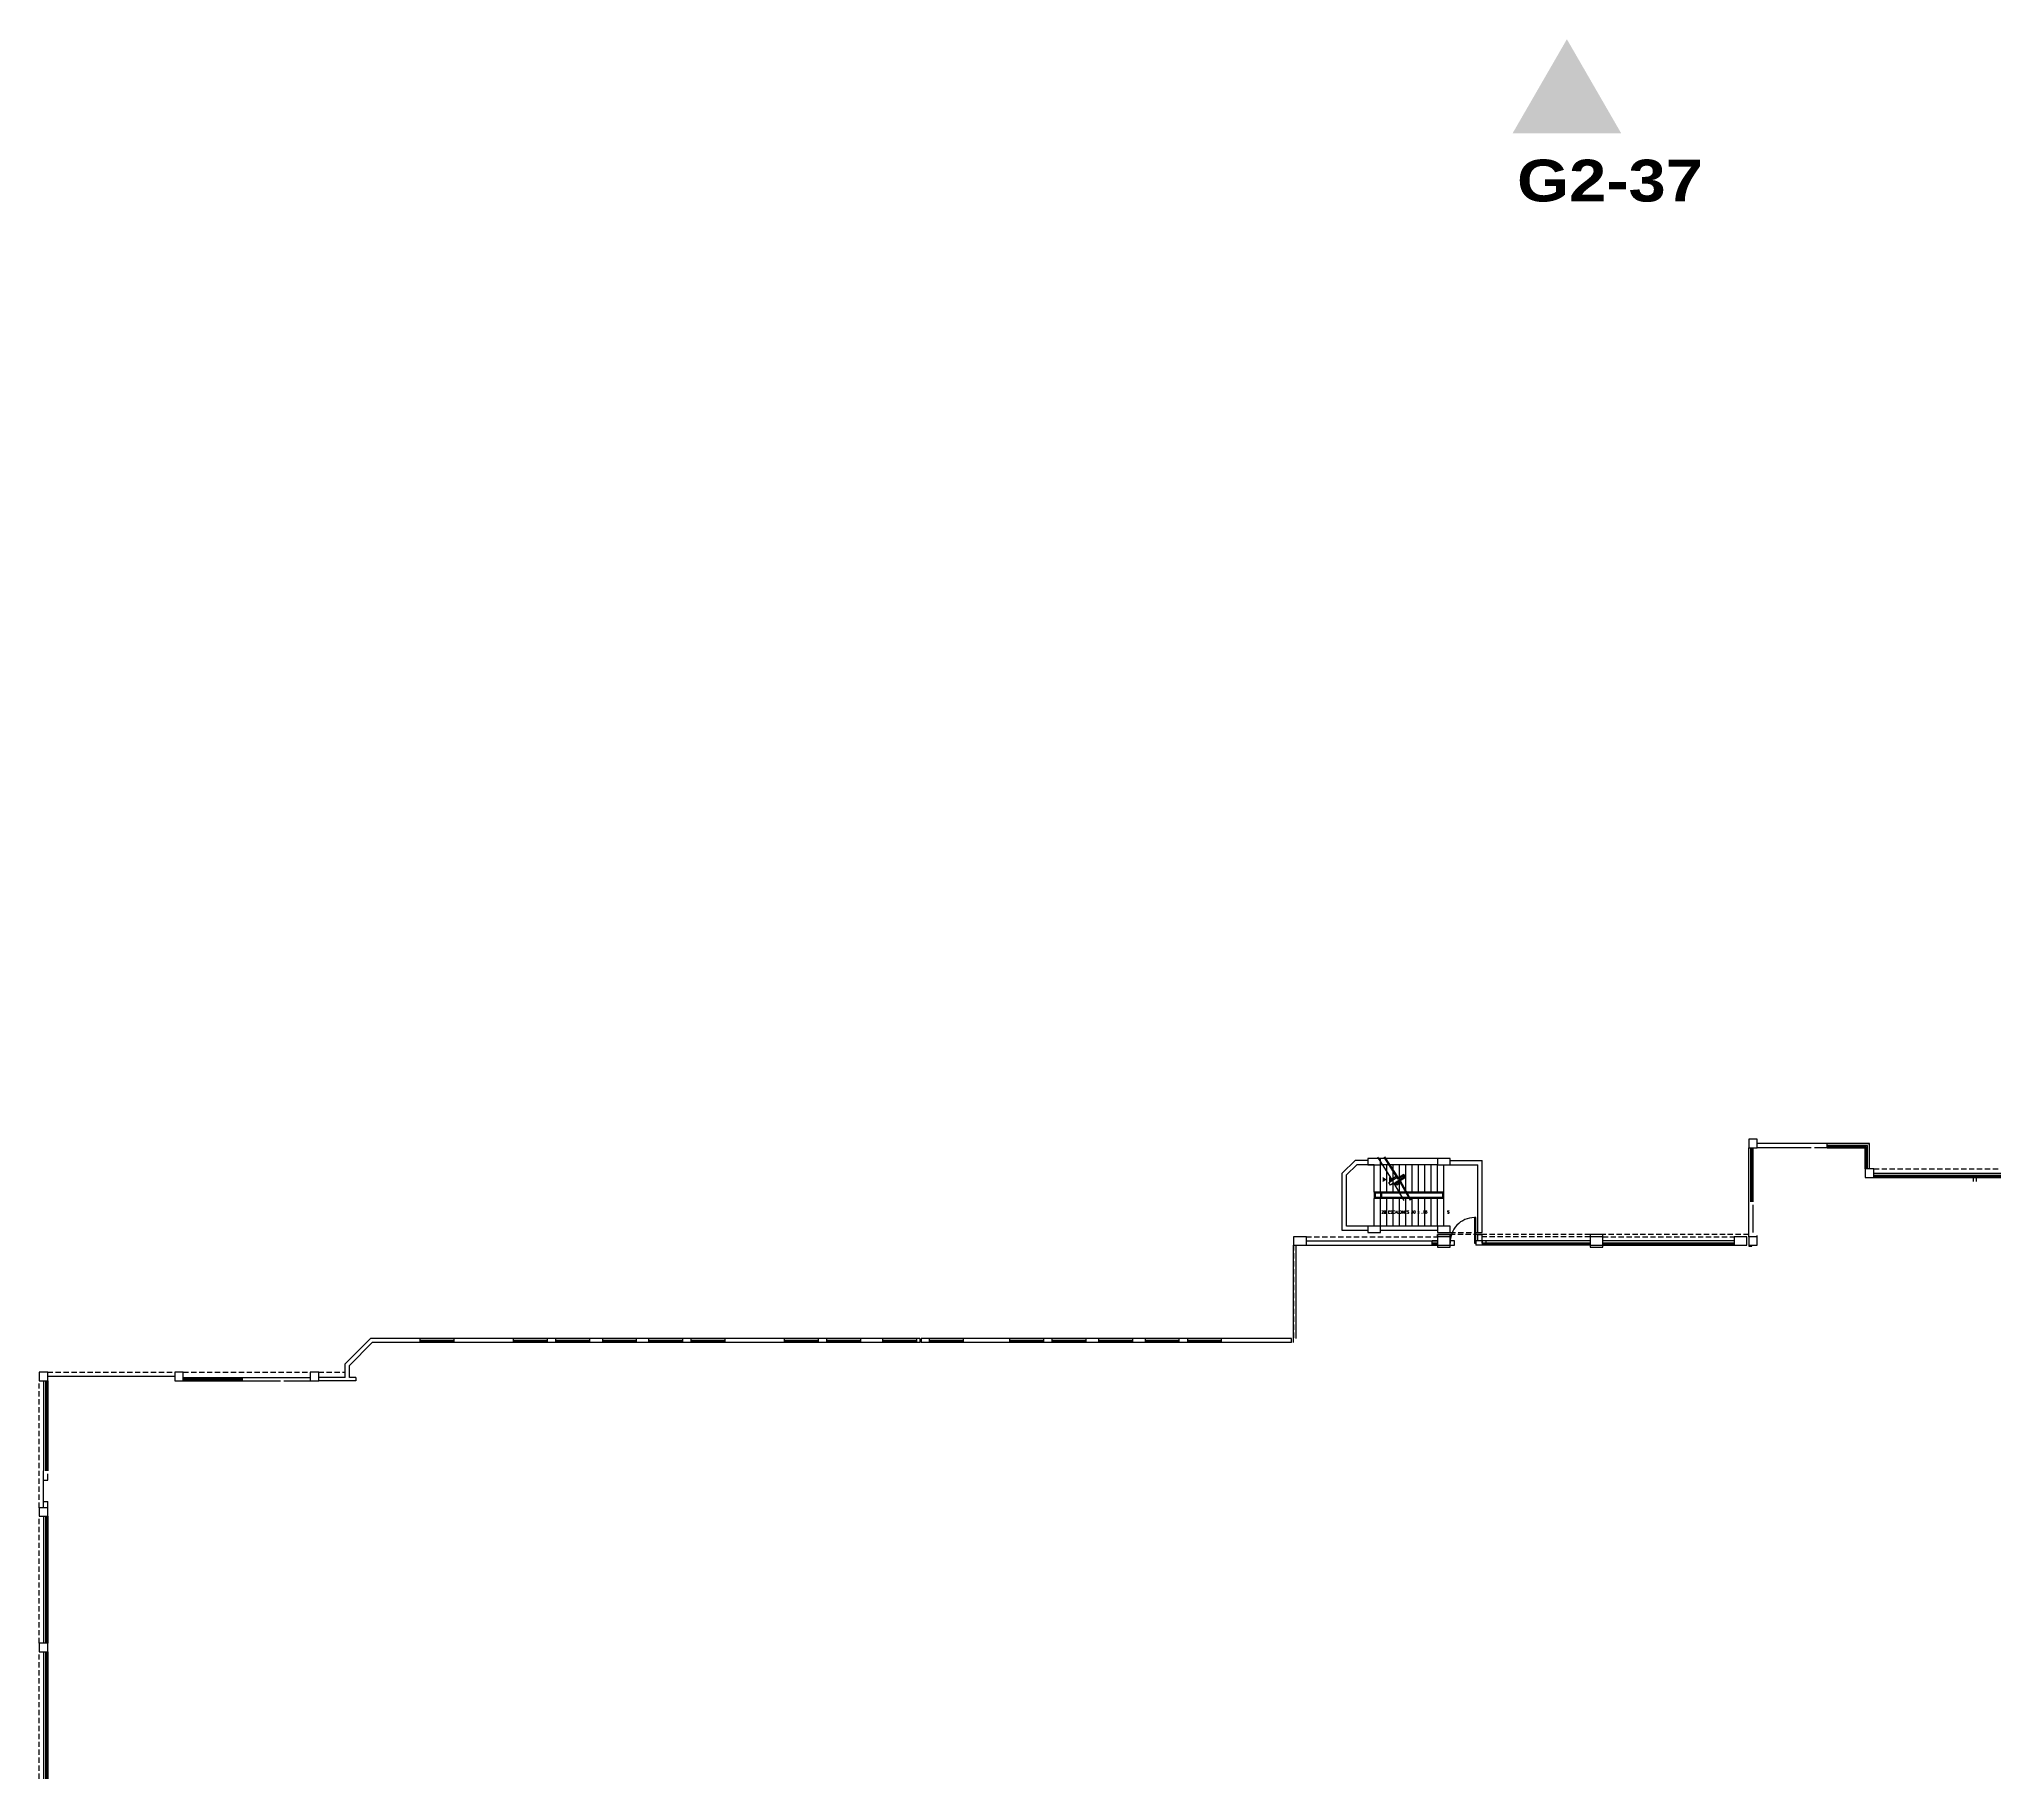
# Model space of a CAD drawing. Header units: metres. Extents: x 51 to 18146, y -212 to 18074.
# Drawn here: x 57.4 to 150, y 963 to 1045.1 of the extents above; entities that cross this region are included whole.
import ezdxf

# ---------------------------------------------------------------- set-up
doc = ezdxf.new("R2010")
doc.units = ezdxf.units.M
doc.linetypes.add('HIDDEN', pattern=[0.375, 0.25, -0.125])
doc.layers.get('0').update_dxf_attribs({"color": 250})
for name, color, linetype in [('AY', 1, 'Continuous'), ('COL', 2, 'Continuous'), ('ETIQUETADO RACK (F)', 1, 'Continuous'), ('ETIQUETAS RACK (G)', 3, 'Continuous'), ('GR', 6, 'Continuous'), ('NO', 250, 'Continuous'), ('PA', 7, 'Continuous'), ('PU', 1, 'Continuous'), ('TA', 3, 'Continuous'), ('VE', 5, 'Continuous')]:
    doc.layers.add(name, color=color, linetype=linetype)
doc.layers.get('0').freeze()
doc.styles.add('datos', font='ariblk.ttf', dxfattribs={"height": 300})
doc.styles.add('ROMANS', font='romans', dxfattribs={"height": 0.13})

# ---------------------------------------------------------------- blocks, each defined once
blk = doc.blocks.new('-COL60-')
at = {"color": 0}
blk.add_lwpolyline([(-0.3, 0.3), (-0.3, -0.3), (0.3, -0.3), (0.3, 0.3)], close=True, dxfattribs=at)
blk = doc.blocks.new('-COL40-')
at = {"color": 0}
blk.add_lwpolyline([(-0.2, 0.2), (-0.2, -0.2), (0.2, -0.2), (0.2, 0.2)], close=True, dxfattribs=at)
blk = doc.blocks.new('P-DE')
at = {"color": 0}
blk.add_lwpolyline([(-0.05, 1), (-0.05, 0), (0, 0), (0, 1), (-0.05, 1, 0.429311), (-1, 0, 3.280951)], format="xyb", dxfattribs=at)
blk = doc.blocks.new('TERRAZA')
at = {"layer": 'AY', "color": 15, "linetype": 'HIDDEN'}
for p, q in [((144.044, 991.782), (150.044, 991.782)), ((144.044, 991.782), (150.044, 991.782)), ((117.244, 988.582), (123.444, 988.582)), ((117.244, 988.582), (123.444, 988.582)), ((124.044, 988.782), (125.544, 988.782)), ((130.644, 988.682), (124.044, 988.682)), ((130.644, 988.582), (125.544, 988.582)), ((138.144, 988.682), (131.244, 988.682)), ((131.244, 988.582), (137.444, 988.582)), ((138.144, 988.682), (135.909, 988.682)), ((116.644, 988.182), (116.644, 983.782)), ((57.794, 982.182), (63.794, 982.182)), ((64.194, 982.182), (70.194, 982.182)), ((70.594, 982.182), (71.844, 982.182)), ((57.394, 975.782), (57.394, 981.782)), ((57.394, 969.382), (57.394, 975.382)), ((57.394, 962.982), (57.394, 968.982))]:
    blk.add_line(p, q, dxfattribs=at)
at = {"layer": 'AY', "color": 15}
blk.add_line((57.594, 976.082), (57.594, 977.082), dxfattribs=at)
at = {"layer": 'COL', "color": 15}
for points in [[(120.144, 992.282), (120.144, 991.982), (120.744, 991.982), (120.744, 992.282)], [(120.144, 992.282), (120.144, 991.982), (120.744, 991.982), (120.744, 992.282)], [(120.144, 992.282), (120.144, 991.982), (120.744, 991.982), (120.744, 992.282)], [(120.144, 992.282), (120.144, 991.982), (120.744, 991.982), (120.744, 992.282)], [(120.144, 992.282), (120.144, 991.982), (120.744, 991.982), (120.744, 992.282)], [(120.144, 992.282), (120.144, 991.982), (120.744, 991.982), (120.744, 992.282)], [(123.444, 992.282), (123.444, 991.982), (124.044, 991.982), (124.044, 992.282)], [(123.444, 992.282), (123.444, 991.982), (124.044, 991.982), (124.044, 992.282)], [(123.444, 992.282), (123.444, 991.982), (124.044, 991.982), (124.044, 992.282)], [(123.444, 992.282), (123.444, 991.982), (124.044, 991.982), (124.044, 992.282)], [(123.444, 992.282), (123.444, 991.982), (124.044, 991.982), (124.044, 992.282)], [(123.444, 992.282), (123.444, 991.982), (124.044, 991.982), (124.044, 992.282)], [(116.644, 988.582), (116.644, 988.182), (117.244, 988.182), (117.244, 988.582)], [(116.644, 988.582), (116.644, 988.182), (117.244, 988.182), (117.244, 988.582)], [(116.644, 988.582), (116.644, 988.182), (117.244, 988.182), (117.244, 988.582)], [(116.644, 988.582), (116.644, 988.182), (117.244, 988.182), (117.244, 988.582)], [(116.644, 988.582), (116.644, 988.182), (117.244, 988.182), (117.244, 988.582)], [(120.144, 989.082), (120.144, 988.782), (120.744, 988.782), (120.744, 989.082)], [(120.144, 989.082), (120.144, 988.782), (120.744, 988.782), (120.744, 989.082)], [(120.144, 989.082), (120.144, 988.782), (120.744, 988.782), (120.744, 989.082)], [(123.444, 989.082), (123.444, 988.782), (124.044, 988.782), (124.044, 989.082)], [(123.444, 989.082), (123.444, 988.782), (124.044, 988.782), (124.044, 989.082)], [(123.444, 989.082), (123.444, 988.782), (124.044, 988.782), (124.044, 989.082)], [(124.044, 988.182), (124.044, 988.682), (123.444, 988.682), (123.444, 988.182)], [(123.444, 988.582), (123.444, 988.182), (124.044, 988.182), (124.044, 988.582)], [(130.644, 988.582), (130.644, 988.182), (131.244, 988.182), (131.244, 988.582)], [(137.444, 988.582), (137.444, 988.182), (138.044, 988.182), (138.044, 988.582)], [(137.444, 988.582), (137.444, 988.182), (138.044, 988.182), (138.044, 988.582)], [(137.444, 988.582), (137.444, 988.182), (138.044, 988.182), (138.044, 988.582)], [(137.444, 988.582), (137.444, 988.182), (138.044, 988.182), (138.044, 988.582)], [(137.444, 988.582), (137.444, 988.182), (138.044, 988.182), (138.044, 988.582)]]:
    blk.add_lwpolyline(points, close=True, dxfattribs=at)
at = {"layer": 'GR', "color": 15}
for p, q in [((120.444, 990.682), (120.444, 991.982)), ((120.444, 990.682), (120.444, 991.982)), ((120.744, 990.682), (120.744, 991.982)), ((120.744, 990.682), (120.744, 991.982)), ((120.744, 990.682), (120.744, 991.982)), ((120.744, 990.682), (120.744, 991.982)), ((120.744, 990.682), (120.744, 991.982)), ((120.744, 990.682), (120.744, 991.982)), ((121.044, 990.682), (121.044, 991.982)), ((121.044, 990.682), (121.044, 991.982)), ((121.044, 990.682), (121.044, 991.982)), ((121.044, 990.682), (121.044, 991.982)), ((121.044, 990.682), (121.044, 991.982)), ((121.044, 990.682), (121.044, 991.982)), ((121.344, 990.682), (121.344, 991.982)), ((121.344, 990.682), (121.344, 991.982)), ((121.344, 990.682), (121.344, 991.982)), ((121.344, 990.682), (121.344, 991.982)), ((121.344, 990.682), (121.344, 991.982)), ((121.344, 990.682), (121.344, 991.982)), ((121.644, 990.682), (121.644, 991.982)), ((121.644, 990.682), (121.644, 991.982)), ((121.644, 990.682), (121.644, 991.982)), ((121.644, 990.682), (121.644, 991.982)), ((121.644, 990.682), (121.644, 991.982)), ((121.644, 990.682), (121.644, 991.982)), ((121.944, 990.682), (121.944, 991.982)), ((121.944, 990.682), (121.944, 991.982)), ((121.944, 990.682), (121.944, 991.982)), ((121.944, 990.682), (121.944, 991.982)), ((121.944, 990.682), (121.944, 991.982)), ((121.944, 990.682), (121.944, 991.982)), ((122.244, 990.682), (122.244, 991.982)), ((122.244, 990.682), (122.244, 991.982)), ((122.244, 990.682), (122.244, 991.982)), ((122.244, 990.682), (122.244, 991.982)), ((122.244, 990.682), (122.244, 991.982)), ((122.244, 990.682), (122.244, 991.982)), ((122.544, 990.682), (122.544, 991.982)), ((122.544, 990.682), (122.544, 991.982)), ((122.544, 990.682), (122.544, 991.982)), ((122.544, 990.682), (122.544, 991.982)), ((122.544, 990.682), (122.544, 991.982)), ((122.544, 990.682), (122.544, 991.982)), ((122.844, 990.682), (122.844, 991.982)), ((122.844, 990.682), (122.844, 991.982)), ((122.844, 990.682), (122.844, 991.982)), ((122.844, 990.682), (122.844, 991.982)), ((122.844, 990.682), (122.844, 991.982)), ((122.844, 990.682), (122.844, 991.982)), ((123.144, 990.682), (123.144, 991.982)), ((123.144, 990.682), (123.144, 991.982)), ((123.144, 990.682), (123.144, 991.982)), ((123.144, 990.682), (123.144, 991.982)), ((123.144, 990.682), (123.144, 991.982)), ((123.144, 990.682), (123.144, 991.982)), ((123.444, 990.682), (123.444, 991.982)), ((123.444, 990.682), (123.444, 991.982)), ((123.444, 990.682), (123.444, 991.982)), ((123.444, 990.682), (123.444, 991.982)), ((123.444, 990.682), (123.444, 991.982)), ((123.444, 990.682), (123.444, 991.982)), ((123.744, 990.682), (123.744, 991.982)), ((123.744, 990.682), (123.744, 991.982)), ((123.744, 990.682), (123.744, 991.982)), ((123.744, 990.682), (123.744, 991.982)), ((123.744, 990.682), (123.744, 991.982)), ((123.744, 990.682), (123.744, 991.982)), ((120.444, 989.082), (120.444, 990.382)), ((120.444, 989.082), (120.444, 990.382)), ((120.744, 989.082), (120.744, 990.382)), ((120.744, 989.082), (120.744, 990.382)), ((120.744, 989.082), (120.744, 990.382)), ((120.744, 989.082), (120.744, 990.382)), ((120.744, 989.082), (120.744, 990.382)), ((120.744, 989.082), (120.744, 990.382)), ((121.044, 989.082), (121.044, 990.382)), ((121.044, 989.082), (121.044, 990.382)), ((121.044, 989.082), (121.044, 990.382)), ((121.044, 989.082), (121.044, 990.382)), ((121.044, 989.082), (121.044, 990.382)), ((121.044, 989.082), (121.044, 990.382)), ((121.344, 989.082), (121.344, 990.382)), ((121.344, 989.082), (121.344, 990.382)), ((121.344, 989.082), (121.344, 990.382)), ((121.344, 989.082), (121.344, 990.382)), ((121.344, 989.082), (121.344, 990.382)), ((121.344, 989.082), (121.344, 990.382)), ((121.644, 989.082), (121.644, 990.382)), ((121.644, 989.082), (121.644, 990.382)), ((121.644, 989.082), (121.644, 990.382)), ((121.644, 989.082), (121.644, 990.382)), ((121.644, 989.082), (121.644, 990.382)), ((121.644, 989.082), (121.644, 990.382)), ((121.944, 989.082), (121.944, 990.382)), ((121.944, 989.082), (121.944, 990.382)), ((121.944, 989.082), (121.944, 990.382)), ((121.944, 989.082), (121.944, 990.382)), ((121.944, 989.082), (121.944, 990.382)), ((121.944, 989.082), (121.944, 990.382)), ((122.244, 989.082), (122.244, 990.382)), ((122.244, 989.082), (122.244, 990.382)), ((122.244, 989.082), (122.244, 990.382)), ((122.244, 989.082), (122.244, 990.382)), ((122.244, 989.082), (122.244, 990.382)), ((122.244, 989.082), (122.244, 990.382)), ((122.544, 989.082), (122.544, 990.382)), ((122.544, 989.082), (122.544, 990.382)), ((122.544, 989.082), (122.544, 990.382)), ((122.544, 989.082), (122.544, 990.382)), ((122.544, 989.082), (122.544, 990.382)), ((122.544, 989.082), (122.544, 990.382)), ((122.844, 989.082), (122.844, 990.382)), ((122.844, 989.082), (122.844, 990.382)), ((122.844, 989.082), (122.844, 990.382)), ((122.844, 989.082), (122.844, 990.382)), ((122.844, 989.082), (122.844, 990.382)), ((122.844, 989.082), (122.844, 990.382)), ((123.144, 989.082), (123.144, 990.382)), ((123.144, 989.082), (123.144, 990.382)), ((123.144, 989.082), (123.144, 990.382)), ((123.144, 989.082), (123.144, 990.382)), ((123.144, 989.082), (123.144, 990.382)), ((123.144, 989.082), (123.144, 990.382)), ((123.444, 989.082), (123.444, 990.382)), ((123.444, 989.082), (123.444, 990.382)), ((123.444, 989.082), (123.444, 990.382)), ((123.444, 989.082), (123.444, 990.382)), ((123.444, 989.082), (123.444, 990.382)), ((123.444, 989.082), (123.444, 990.382)), ((123.744, 989.082), (123.744, 990.382)), ((123.744, 989.082), (123.744, 990.382)), ((123.744, 989.082), (123.744, 990.382)), ((123.744, 989.082), (123.744, 990.382)), ((123.744, 989.082), (123.744, 990.382)), ((123.744, 989.082), (123.744, 990.382))]:
    blk.add_line(p, q, dxfattribs=at)
for points in [[(121.86, 990.287), (121.384, 991.125), (121.214, 991.021), (121.136, 991.149), (121.562, 991.41), (121.536, 991.452), (121.28, 991.296), (120.616, 992.332)], [(121.86, 990.287), (121.384, 991.125), (121.214, 991.021), (121.136, 991.149), (121.562, 991.41), (121.536, 991.452), (121.28, 991.296), (120.616, 992.332)], [(122.16, 990.287), (121.684, 991.125), (121.514, 991.021), (121.436, 991.149), (121.862, 991.41), (121.836, 991.452), (121.58, 991.296), (120.916, 992.332)], [(122.16, 990.287), (121.684, 991.125), (121.514, 991.021), (121.436, 991.149), (121.862, 991.41), (121.836, 991.452), (121.58, 991.296), (120.916, 992.332)], [(122.16, 990.287), (121.684, 991.125), (121.514, 991.021), (121.436, 991.149), (121.862, 991.41), (121.836, 991.452), (121.58, 991.296), (120.916, 992.332)], [(122.16, 990.287), (121.684, 991.125), (121.514, 991.021), (121.436, 991.149), (121.862, 991.41), (121.836, 991.452), (121.58, 991.296), (120.916, 992.332)], [(122.203, 990.314), (121.701, 991.194), (121.53, 991.089), (121.504, 991.132), (121.931, 991.393), (121.852, 991.521), (121.596, 991.364), (120.958, 992.359)], [(122.203, 990.314), (121.701, 991.194), (121.53, 991.089), (121.504, 991.132), (121.931, 991.393), (121.852, 991.521), (121.596, 991.364), (120.958, 992.359)], [(122.203, 990.314), (121.701, 991.194), (121.53, 991.089), (121.504, 991.132), (121.931, 991.393), (121.852, 991.521), (121.596, 991.364), (120.958, 992.359)], [(122.203, 990.314), (121.701, 991.194), (121.53, 991.089), (121.504, 991.132), (121.931, 991.393), (121.852, 991.521), (121.596, 991.364), (120.958, 992.359)]]:
    blk.add_lwpolyline(points, dxfattribs=at)
for points in [[(123.744, 989.582, 0, 0, 0), (119.844, 989.582, 0, 0, 0), (119.844, 991.282, 0, 0, 0), (121.044, 991.282, 0, 0.25, 0), (120.844, 991.282, 0.25, 0.25, 0)], [(123.744, 989.582, 0, 0, 0), (119.844, 989.582, 0, 0, 0), (119.844, 991.282, 0, 0, 0), (121.044, 991.282, 0, 0.25, 0), (120.844, 991.282, 0.25, 0.25, 0)], [(123.744, 989.582, 0, 0, 0), (120.144, 989.582, 0, 0, 0), (120.144, 991.282, 0, 0, 0), (121.344, 991.282, 0, 0.25, 0), (121.144, 991.282, 0.25, 0.25, 0)], [(123.744, 989.582, 0, 0, 0), (120.144, 989.582, 0, 0, 0), (120.144, 991.282, 0, 0, 0), (121.344, 991.282, 0, 0.25, 0), (121.144, 991.282, 0.25, 0.25, 0)], [(123.744, 989.582, 0, 0, 0), (120.144, 989.582, 0, 0, 0), (120.144, 991.282, 0, 0, 0), (121.344, 991.282, 0, 0.25, 0), (121.144, 991.282, 0.25, 0.25, 0)], [(123.744, 989.582, 0, 0, 0), (120.144, 989.582, 0, 0, 0), (120.144, 991.282, 0, 0, 0), (121.344, 991.282, 0, 0.25, 0), (121.144, 991.282, 0.25, 0.25, 0)]]:
    blk.add_lwpolyline(points, format="xyseb", dxfattribs=at)
at = {"layer": 'PA', "color": 15}
for p, q in [((123.444, 992.282), (120.744, 992.282)), ((123.444, 992.282), (120.744, 992.282)), ((123.444, 992.282), (120.744, 992.282)), ((123.444, 992.282), (120.744, 992.282)), ((143.844, 992.982), (138.544, 992.982)), ((141.844, 992.982), (138.544, 992.982)), ((141.094, 992.782), (138.544, 992.782)), ((141.844, 992.782), (141.244, 992.782)), ((141.844, 992.782), (141.844, 992.982)), ((123.444, 991.982), (120.744, 991.982)), ((123.444, 991.982), (120.744, 991.982)), ((123.444, 991.982), (120.744, 991.982)), ((123.444, 991.982), (120.744, 991.982)), ((123.444, 991.982), (120.744, 991.982)), ((123.444, 991.982), (120.744, 991.982)), ((146.194, 991.382), (146.344, 991.382)), ((146.194, 991.382), (146.344, 991.382)), ((148.744, 991.382), (148.744, 991.182)), ((148.744, 991.382), (148.894, 991.382)), ((148.894, 991.182), (148.894, 991.382)), ((138.144, 988.582), (138.144, 990.232)), ((138.144, 988.582), (138.144, 990.232)), ((138.344, 988.782), (138.344, 990.082)), ((123.444, 989.082), (120.744, 989.082)), ((123.444, 989.082), (120.744, 989.082)), ((123.444, 989.082), (120.744, 989.082)), ((123.444, 988.882), (120.744, 988.882)), ((123.444, 988.882), (120.744, 988.882)), ((123.444, 988.882), (120.744, 988.882)), ((123.444, 988.582), (123.444, 988.682)), ((123.444, 988.682), (124.044, 988.682)), ((124.044, 988.682), (124.044, 988.582)), ((138.544, 988.582), (138.544, 988.632)), ((117.244, 988.382), (123.194, 988.382)), ((117.244, 988.382), (123.194, 988.382)), ((117.244, 988.382), (123.444, 988.382)), ((117.244, 988.182), (122.044, 988.182)), ((117.244, 988.182), (122.044, 988.182)), ((117.244, 988.182), (123.444, 988.182)), ((122.194, 988.182), (123.194, 988.182)), ((122.194, 988.182), (123.444, 988.182)), ((122.194, 988.182), (123.194, 988.182)), ((122.194, 988.182), (123.194, 988.182)), ((122.194, 988.182), (123.444, 988.182)), ((122.194, 988.182), (123.194, 988.182)), ((122.344, 988.182), (123.444, 988.182)), ((122.344, 988.182), (123.444, 988.182)), ((123.194, 988.381), (123.194, 988.382)), ((123.194, 988.381), (123.194, 988.382)), ((123.194, 988.182), (123.194, 988.381)), ((123.194, 988.182), (123.194, 988.381)), ((123.194, 988.182), (123.444, 988.182)), ((123.194, 988.182), (123.444, 988.182)), ((123.194, 988.182), (123.444, 988.182)), ((123.194, 988.182), (123.444, 988.182)), ((123.194, 988.182), (123.444, 988.182)), ((123.194, 988.182), (123.444, 988.182)), ((123.194, 988.182), (123.194, 988.182)), ((123.194, 988.182), (123.444, 988.182)), ((123.194, 988.182), (123.444, 988.182)), ((123.194, 988.182), (123.444, 988.182)), ((123.194, 988.182), (123.444, 988.182)), ((123.194, 988.182), (123.444, 988.182)), ((123.194, 988.182), (123.444, 988.182)), ((123.194, 988.182), (123.194, 988.182)), ((124.244, 988.382), (124.044, 988.382)), ((124.044, 988.182), (124.244, 988.182)), ((124.244, 988.182), (124.244, 988.382)), ((125.544, 988.382), (125.244, 988.382)), ((125.244, 988.382), (125.244, 988.182)), ((125.544, 988.382), (125.244, 988.382)), ((125.244, 988.382), (125.244, 988.182)), ((125.544, 988.382), (125.244, 988.382)), ((125.244, 988.382), (125.244, 988.182)), ((125.544, 988.182), (125.244, 988.182)), ((125.544, 988.182), (125.244, 988.182)), ((125.544, 988.182), (125.244, 988.182)), ((125.544, 988.382), (125.544, 988.182)), ((125.544, 988.382), (125.544, 988.182)), ((125.544, 988.382), (125.544, 988.182)), ((137.444, 988.382), (131.244, 988.382)), ((137.444, 988.382), (131.244, 988.382)), ((137.444, 988.382), (131.244, 988.382)), ((132.344, 988.182), (131.244, 988.182)), ((132.494, 988.182), (131.244, 988.182)), ((132.344, 988.182), (131.244, 988.182)), ((132.494, 988.182), (131.244, 988.182)), ((137.444, 988.182), (131.244, 988.182)), ((132.494, 988.182), (131.494, 988.182)), ((132.494, 988.182), (131.494, 988.182)), ((132.494, 988.182), (131.495, 988.182)), ((132.494, 988.182), (131.495, 988.182)), ((137.444, 988.182), (132.644, 988.182)), ((137.444, 988.182), (132.644, 988.182)), ((138.144, 988.182), (138.144, 988.132)), ((138.144, 988.132), (138.294, 988.132)), ((138.294, 988.132), (138.294, 988.182)), ((71.844, 982.582), (73.044, 983.782)), ((72.044, 982.499), (73.127, 983.582)), ((75.394, 983.782), (73.044, 983.782)), ((75.394, 983.582), (73.127, 983.582)), ((75.394, 983.582), (75.394, 983.782)), ((76.994, 983.582), (76.994, 983.782)), ((79.794, 983.782), (76.994, 983.782)), ((79.794, 983.582), (76.994, 983.582)), ((79.794, 983.582), (79.794, 983.782)), ((81.794, 983.782), (81.394, 983.782)), ((81.394, 983.582), (81.394, 983.782)), ((81.794, 983.582), (81.394, 983.582)), ((81.794, 983.582), (81.794, 983.782)), ((83.394, 983.582), (83.394, 983.782)), ((83.994, 983.782), (83.394, 983.782)), ((83.994, 983.582), (83.394, 983.582)), ((83.994, 983.782), (83.994, 983.582)), ((86.194, 983.782), (85.594, 983.782)), ((85.594, 983.782), (85.594, 983.582)), ((86.194, 983.582), (85.594, 983.582)), ((86.194, 983.582), (86.194, 983.782)), ((88.194, 983.782), (87.794, 983.782)), ((87.794, 983.582), (87.794, 983.782)), ((88.194, 983.582), (87.794, 983.582)), ((88.194, 983.582), (88.194, 983.782)), ((92.594, 983.782), (89.794, 983.782)), ((89.794, 983.582), (89.794, 983.782)), ((92.594, 983.582), (89.794, 983.582)), ((92.594, 983.582), (92.594, 983.782)), ((94.194, 983.582), (94.194, 983.782)), ((94.594, 983.782), (94.194, 983.782)), ((94.594, 983.582), (94.194, 983.582)), ((94.594, 983.582), (94.594, 983.782)), ((97.244, 983.782), (96.194, 983.782)), ((96.194, 983.582), (96.194, 983.782)), ((97.244, 983.582), (96.194, 983.582)), ((97.244, 983.582), (97.244, 983.782)), ((98.844, 983.582), (98.844, 983.782)), ((98.994, 983.782), (98.844, 983.782)), ((98.994, 983.582), (98.844, 983.582)), ((98.994, 983.782), (98.994, 983.582)), ((99.444, 983.782), (99.044, 983.782)), ((99.044, 983.782), (99.044, 983.582)), ((99.444, 983.582), (99.044, 983.582)), ((99.444, 983.582), (99.444, 983.782)), ((103.244, 983.782), (101.044, 983.782)), ((101.044, 983.582), (101.044, 983.782)), ((103.244, 983.582), (101.044, 983.582)), ((103.244, 983.582), (103.244, 983.782)), ((104.844, 983.582), (104.844, 983.782)), ((105.244, 983.782), (104.844, 983.782)), ((105.244, 983.582), (104.844, 983.582)), ((105.244, 983.582), (105.244, 983.782)), ((106.844, 983.582), (106.844, 983.782)), ((107.444, 983.782), (106.844, 983.782)), ((107.444, 983.582), (106.844, 983.582)), ((107.444, 983.582), (107.444, 983.782)), ((109.644, 983.782), (109.044, 983.782)), ((109.044, 983.582), (109.044, 983.782)), ((109.644, 983.582), (109.044, 983.582)), ((109.644, 983.582), (109.644, 983.782)), ((111.244, 983.582), (111.244, 983.782)), ((111.644, 983.782), (111.244, 983.782)), ((111.644, 983.582), (111.244, 983.582)), ((111.644, 983.582), (111.644, 983.782)), ((116.544, 983.782), (113.244, 983.782)), ((113.244, 983.582), (113.244, 983.782)), ((116.544, 983.582), (113.244, 983.582)), ((116.544, 983.782), (114.222, 983.782)), ((116.544, 983.582), (114.222, 983.582)), ((116.544, 983.582), (116.544, 983.782)), ((116.644, 983.582), (116.644, 983.782)), ((71.844, 981.932), (71.844, 982.582)), ((72.044, 981.932), (72.044, 982.499)), ((66.994, 981.782), (66.994, 981.932)), ((66.994, 981.932), (70.194, 981.932)), ((66.994, 981.782), (68.794, 981.782)), ((68.944, 981.782), (70.194, 981.782)), ((71.844, 981.932), (70.594, 981.932)), ((72.344, 981.782), (70.594, 981.782)), ((72.344, 981.932), (72.044, 981.932)), ((72.344, 981.932), (72.344, 981.782)), ((57.594, 977.082), (57.594, 977.532)), ((57.594, 977.082), (57.794, 977.082)), ((57.794, 977.082), (57.794, 977.382)), ((57.594, 976.082), (57.794, 976.082)), ((57.594, 975.782), (57.594, 976.082)), ((57.794, 975.782), (57.794, 976.082))]:
    blk.add_line(p, q, dxfattribs=at)
at = {"layer": 'PA', "color": 15, "linetype": 'Continuous'}
for p, q in [((117.244, 988.382), (123.444, 988.382)), ((117.244, 988.182), (123.444, 988.182))]:
    blk.add_line(p, q, dxfattribs=at)
at = {"layer": 'TA', "color": 15}
for p, q in [((119.544, 992.182), (118.944, 991.582)), ((119.544, 992.182), (118.944, 991.582)), ((119.544, 992.182), (118.944, 991.582)), ((119.544, 992.182), (118.944, 991.582)), ((119.544, 992.182), (118.944, 991.582)), ((119.544, 992.182), (118.944, 991.582)), ((118.944, 988.882), (118.944, 991.582)), ((118.944, 988.882), (118.944, 991.582)), ((118.944, 988.882), (118.944, 991.582)), ((118.944, 988.882), (118.944, 991.582)), ((118.944, 988.882), (118.944, 991.582)), ((118.944, 988.882), (118.944, 991.582)), ((119.627, 991.982), (119.144, 991.499)), ((119.627, 991.982), (119.144, 991.499)), ((119.627, 991.982), (119.144, 991.499)), ((119.627, 991.982), (119.144, 991.499)), ((119.627, 991.982), (119.144, 991.499)), ((119.627, 991.982), (119.144, 991.499)), ((119.144, 989.082), (119.144, 991.499)), ((119.144, 989.082), (119.144, 991.499)), ((119.144, 989.082), (119.144, 991.499)), ((119.144, 989.082), (119.144, 991.499)), ((119.144, 989.082), (119.144, 991.499)), ((119.144, 989.082), (119.144, 991.499)), ((120.144, 992.182), (119.544, 992.182)), ((120.144, 992.182), (119.544, 992.182)), ((120.144, 992.182), (119.544, 992.182)), ((120.144, 992.182), (119.544, 992.182)), ((120.444, 991.982), (119.627, 991.982)), ((120.444, 991.982), (119.627, 991.982)), ((120.444, 991.982), (119.627, 991.982)), ((120.444, 991.982), (119.627, 991.982)), ((120.144, 991.982), (119.627, 991.982)), ((120.144, 991.982), (119.627, 991.982)), ((124.044, 992.182), (125.544, 992.182)), ((124.044, 992.182), (125.544, 992.182)), ((124.044, 992.182), (125.544, 992.182)), ((124.044, 992.182), (125.544, 992.182)), ((124.044, 991.982), (125.344, 991.982)), ((124.044, 991.982), (125.344, 991.982)), ((124.044, 991.982), (125.344, 991.982)), ((124.044, 991.982), (125.344, 991.982)), ((124.044, 991.982), (125.344, 991.982)), ((124.044, 991.982), (125.344, 991.982)), ((125.344, 988.782), (125.344, 991.982)), ((125.344, 988.782), (125.344, 991.982)), ((125.344, 988.782), (125.344, 991.982)), ((125.344, 988.782), (125.344, 991.982)), ((125.344, 988.782), (125.344, 991.982)), ((125.344, 988.782), (125.344, 991.982)), ((125.544, 988.782), (125.544, 992.182)), ((125.544, 988.782), (125.544, 992.182)), ((125.544, 988.782), (125.544, 992.182)), ((125.544, 988.782), (125.544, 992.182)), ((125.544, 988.782), (125.544, 992.182)), ((125.544, 988.782), (125.544, 992.182)), ((123.744, 990.682), (120.444, 990.682)), ((120.444, 990.682), (120.444, 990.382)), ((123.744, 990.682), (120.444, 990.682)), ((120.444, 990.682), (120.444, 990.382)), ((123.694, 990.632), (120.494, 990.632)), ((120.494, 990.632), (120.494, 990.432)), ((123.694, 990.632), (120.494, 990.632)), ((120.494, 990.632), (120.494, 990.432)), ((123.694, 990.432), (120.494, 990.432)), ((123.694, 990.432), (120.494, 990.432)), ((123.744, 990.682), (120.744, 990.682)), ((120.744, 990.682), (120.744, 990.382)), ((123.744, 990.682), (120.744, 990.682)), ((120.744, 990.682), (120.744, 990.382)), ((123.744, 990.682), (120.744, 990.682)), ((120.744, 990.682), (120.744, 990.382)), ((123.744, 990.682), (120.744, 990.682)), ((120.744, 990.682), (120.744, 990.382)), ((123.694, 990.632), (120.794, 990.632)), ((120.794, 990.632), (120.794, 990.432)), ((123.694, 990.632), (120.794, 990.632)), ((120.794, 990.632), (120.794, 990.432)), ((123.694, 990.632), (120.794, 990.632)), ((120.794, 990.632), (120.794, 990.432)), ((123.694, 990.632), (120.794, 990.632)), ((120.794, 990.632), (120.794, 990.432)), ((123.694, 990.432), (120.794, 990.432)), ((123.694, 990.432), (120.794, 990.432)), ((123.694, 990.432), (120.794, 990.432)), ((123.694, 990.432), (120.794, 990.432)), ((123.694, 990.432), (123.694, 990.632)), ((123.694, 990.432), (123.694, 990.632)), ((123.694, 990.432), (123.694, 990.632)), ((123.694, 990.432), (123.694, 990.632)), ((123.694, 990.432), (123.694, 990.632)), ((123.694, 990.432), (123.694, 990.632)), ((123.744, 990.382), (123.744, 990.682)), ((123.744, 990.382), (123.744, 990.682)), ((123.744, 990.382), (123.744, 990.682)), ((123.744, 990.382), (123.744, 990.682)), ((123.744, 990.382), (123.744, 990.682)), ((123.744, 990.382), (123.744, 990.682)), ((123.744, 990.382), (120.444, 990.382)), ((123.744, 990.382), (120.444, 990.382)), ((123.744, 990.382), (120.744, 990.382)), ((123.744, 990.382), (120.744, 990.382)), ((123.744, 990.382), (120.744, 990.382)), ((123.744, 990.382), (120.744, 990.382)), ((120.144, 988.882), (118.944, 988.882)), ((120.144, 988.882), (118.944, 988.882)), ((120.144, 988.882), (118.944, 988.882)), ((120.444, 989.082), (119.144, 989.082)), ((120.444, 989.082), (119.144, 989.082)), ((120.144, 989.082), (119.144, 989.082)), ((125.344, 988.782), (125.544, 988.782)), ((125.344, 988.782), (125.544, 988.782)), ((125.344, 988.782), (125.544, 988.782)), ((125.544, 988.682), (125.344, 988.682)), ((125.344, 988.382), (125.344, 988.682)), ((125.544, 988.682), (125.344, 988.682)), ((125.344, 988.382), (125.344, 988.682)), ((125.344, 988.682), (125.544, 988.682)), ((125.344, 988.382), (125.344, 988.682)), ((125.544, 988.778), (125.544, 988.782)), ((125.544, 988.778), (125.544, 988.782)), ((125.544, 988.282), (125.544, 988.682)), ((125.544, 988.282), (125.544, 988.682)), ((125.544, 988.382), (125.544, 988.682))]:
    blk.add_line(p, q, dxfattribs=at)
at = {"layer": 'VE', "color": 15}
for p, q in [((138.144, 990.232), (138.144, 992.782)), ((138.244, 990.232), (138.244, 992.782)), ((138.294, 990.232), (138.294, 992.782)), ((138.344, 990.232), (138.344, 992.782)), ((141.844, 992.982), (143.844, 992.982)), ((141.844, 992.882), (143.744, 992.882)), ((141.844, 992.832), (143.694, 992.832)), ((141.844, 992.782), (143.644, 992.782)), ((143.644, 991.782), (143.644, 992.782)), ((143.644, 991.782), (143.644, 992.782)), ((143.694, 991.782), (143.694, 992.832)), ((143.694, 991.782), (143.694, 992.782)), ((143.744, 991.782), (143.744, 992.882)), ((143.744, 991.782), (143.744, 992.782)), ((143.844, 991.782), (143.844, 992.982)), ((143.844, 991.782), (143.844, 992.782)), ((144.044, 991.582), (150.044, 991.582)), ((144.044, 991.582), (150.044, 991.582)), ((144.044, 991.482), (150.044, 991.482)), ((144.044, 991.482), (150.044, 991.482)), ((144.044, 991.432), (150.044, 991.432)), ((144.044, 991.432), (150.044, 991.432)), ((144.044, 991.382), (150.044, 991.382)), ((144.044, 991.382), (150.044, 991.382)), ((116.644, 983.782), (116.644, 988.182)), ((116.744, 988.182), (116.744, 983.782)), ((123.444, 988.381), (123.194, 988.381)), ((123.444, 988.381), (123.194, 988.381)), ((123.444, 988.272), (123.194, 988.272)), ((123.444, 988.272), (123.194, 988.272)), ((123.444, 988.242), (123.194, 988.242)), ((123.444, 988.242), (123.194, 988.242)), ((123.444, 988.182), (123.194, 988.182)), ((123.444, 988.182), (123.194, 988.182)), ((123.444, 988.182), (123.194, 988.182)), ((123.444, 988.182), (123.194, 988.182)), ((130.644, 988.382), (125.544, 988.382)), ((130.644, 988.382), (125.544, 988.382)), ((130.644, 988.382), (125.544, 988.382)), ((130.644, 988.282), (125.544, 988.282)), ((130.644, 988.282), (125.544, 988.282)), ((130.644, 988.282), (125.544, 988.282)), ((130.644, 988.232), (125.544, 988.232)), ((130.644, 988.232), (125.544, 988.232)), ((130.644, 988.232), (125.544, 988.232)), ((130.644, 988.182), (125.544, 988.182)), ((130.644, 988.182), (125.544, 988.182)), ((130.644, 988.182), (125.544, 988.182)), ((125.744, 988.182), (125.744, 988.382)), ((130.644, 988.382), (125.744, 988.382)), ((130.644, 988.282), (125.744, 988.282)), ((125.744, 988.232), (130.644, 988.232)), ((130.644, 988.182), (125.744, 988.182)), ((137.444, 988.382), (131.244, 988.382)), ((137.444, 988.282), (131.244, 988.282)), ((131.244, 988.232), (137.444, 988.232)), ((131.244, 988.182), (137.444, 988.182)), ((137.444, 988.382), (135.909, 988.382)), ((137.444, 988.282), (135.909, 988.282)), ((135.909, 988.232), (137.444, 988.232)), ((135.909, 988.182), (137.444, 988.182)), ((76.994, 983.782), (75.394, 983.782)), ((76.994, 983.682), (75.394, 983.682)), ((76.994, 983.632), (75.394, 983.632)), ((76.994, 983.582), (75.394, 983.582)), ((81.394, 983.782), (79.794, 983.782)), ((81.394, 983.682), (79.794, 983.682)), ((81.394, 983.632), (79.794, 983.632)), ((81.394, 983.582), (79.794, 983.582)), ((83.394, 983.782), (81.794, 983.782)), ((83.394, 983.682), (81.794, 983.682)), ((83.394, 983.632), (81.794, 983.632)), ((83.394, 983.582), (81.794, 983.582)), ((85.594, 983.782), (83.994, 983.782)), ((85.594, 983.682), (83.994, 983.682)), ((85.594, 983.632), (83.994, 983.632)), ((85.594, 983.582), (83.994, 983.582)), ((87.794, 983.782), (86.194, 983.782)), ((87.794, 983.682), (86.194, 983.682)), ((87.794, 983.632), (86.194, 983.632)), ((87.794, 983.582), (86.194, 983.582)), ((89.794, 983.782), (88.194, 983.782)), ((89.794, 983.682), (88.194, 983.682)), ((89.794, 983.632), (88.194, 983.632)), ((89.794, 983.582), (88.194, 983.582)), ((94.194, 983.782), (92.594, 983.782)), ((94.194, 983.682), (92.594, 983.682)), ((94.194, 983.632), (92.594, 983.632)), ((94.194, 983.582), (92.594, 983.582)), ((96.194, 983.782), (94.594, 983.782)), ((96.194, 983.682), (94.594, 983.682)), ((96.194, 983.632), (94.594, 983.632)), ((96.194, 983.582), (94.594, 983.582)), ((98.844, 983.782), (97.244, 983.782)), ((98.844, 983.682), (97.244, 983.682)), ((98.844, 983.632), (97.244, 983.632)), ((98.844, 983.582), (97.244, 983.582)), ((101.044, 983.782), (99.444, 983.782)), ((101.044, 983.682), (99.444, 983.682)), ((101.044, 983.632), (99.444, 983.632)), ((101.044, 983.582), (99.444, 983.582)), ((104.844, 983.782), (103.244, 983.782)), ((104.844, 983.682), (103.244, 983.682)), ((104.844, 983.632), (103.244, 983.632)), ((104.844, 983.582), (103.244, 983.582)), ((106.844, 983.782), (105.244, 983.782)), ((106.844, 983.682), (105.244, 983.682)), ((106.844, 983.632), (105.244, 983.632)), ((106.844, 983.582), (105.244, 983.582)), ((109.044, 983.782), (107.444, 983.782)), ((109.044, 983.682), (107.444, 983.682)), ((109.044, 983.632), (107.444, 983.632)), ((109.044, 983.582), (107.444, 983.582)), ((111.244, 983.782), (109.644, 983.782)), ((111.244, 983.682), (109.644, 983.682)), ((111.244, 983.632), (109.644, 983.632)), ((111.244, 983.582), (109.644, 983.582)), ((113.244, 983.782), (111.644, 983.782)), ((113.244, 983.682), (111.644, 983.682)), ((113.244, 983.632), (111.644, 983.632)), ((113.244, 983.582), (111.644, 983.582)), ((57.594, 981.782), (57.594, 977.532)), ((57.694, 981.782), (57.694, 977.532)), ((57.744, 981.782), (57.744, 977.532)), ((63.794, 981.982), (57.794, 981.982)), ((57.794, 981.782), (57.794, 977.532)), ((64.194, 981.932), (66.994, 981.932)), ((64.194, 981.882), (66.994, 981.882)), ((64.194, 981.832), (66.994, 981.832)), ((64.194, 981.782), (66.994, 981.782)), ((57.594, 975.382), (57.594, 969.382)), ((57.694, 975.382), (57.694, 969.382)), ((57.744, 975.382), (57.744, 969.382)), ((57.794, 975.382), (57.794, 969.382)), ((57.594, 968.982), (57.594, 962.982)), ((57.694, 968.982), (57.694, 962.982)), ((57.744, 968.982), (57.744, 962.982)), ((57.794, 968.982), (57.794, 962.982))]:
    blk.add_line(p, q, dxfattribs=at)
at = {"layer": 'COL', "color": 15}
for name, p in [('-COL40-', (138.344, 992.982)), ('-COL40-', (138.344, 992.982)), ('-COL40-', (143.844, 991.582)), ('-COL40-', (143.844, 991.582)), ('-COL60-', (123.744, 988.382)), ('-COL60-', (123.744, 988.382)), ('-COL60-', (130.944, 988.382)), ('-COL60-', (130.944, 988.382)), ('-COL60-', (130.944, 988.382)), ('-COL40-', (138.344, 988.382)), ('-COL40-', (138.344, 988.382)), ('-COL40-', (57.594, 981.982)), ('-COL40-', (63.994, 981.982)), ('-COL40-', (70.394, 981.982)), ('-COL40-', (57.594, 975.582)), ('-COL40-', (57.594, 969.182))]:
    blk.add_blockref(name, p, dxfattribs=at)
at = {"layer": 'PU', "color": 15, "xscale": 1.199999999999999, "yscale": 1.199999999999999, "zscale": 1.199999999999999}
blk.add_blockref('P-DE', (125.244, 988.282), dxfattribs=at)
blk.add_blockref('P-DE', (125.244, 988.282), dxfattribs=at)
blk.add_blockref('P-DE', (125.244, 988.282), dxfattribs=at)
blk.add_blockref('P-DE', (125.244, 988.282), dxfattribs=at)
at = {"layer": 'NO', "color": 15, "style": 'ROMANS'}
for s, p in [('22 ESCALONES 30 x .16', (120.794, 989.682)), ('22 ESCALONES 30 x .16', (120.794, 989.682)), ('22 ESCALONES 30 x .16', (120.794, 989.682)), ('22 ESCALONES 30 x .16', (120.794, 989.682)), ('24 ESCALONES 30 x .16', (120.794, 989.682)), ('24 ESCALONES 30 x .16', (120.794, 989.682)), ('S', (123.894, 989.682)), ('S', (123.894, 989.682))]:
    blk.add_text(s, height=0.13, dxfattribs=at).set_placement(p)

msp = doc.modelspace()

# ---------------------------------------------------------------- hatches: boundary and pattern name
at = {"layer": 'ETIQUETADO RACK (F)', "transparency": 33554687}
h = msp.add_hatch(color=3, dxfattribs=at)
h.dxf.hatch_style = 1
h.paths.add_polyline_path([(129.551, 1045.137), (126.985, 1040.692), (132.117, 1040.692)])

# ---------------------------------------------------------------- block references
at = {"layer": 'NO'}
msp.add_blockref('TERRAZA', (0, 0), dxfattribs=at)

# ---------------------------------------------------------------- texts
at = {"layer": 'ETIQUETAS RACK (G)', "transparency": 33554687, "insert": (127.197, 1039.45), "char_height": 1.9753, "width": 10.6595, "attachment_point": 1, "style": 'datos'}
msp.add_mtext('G2-37', dxfattribs=at)

doc.saveas('drawing.dxf')
